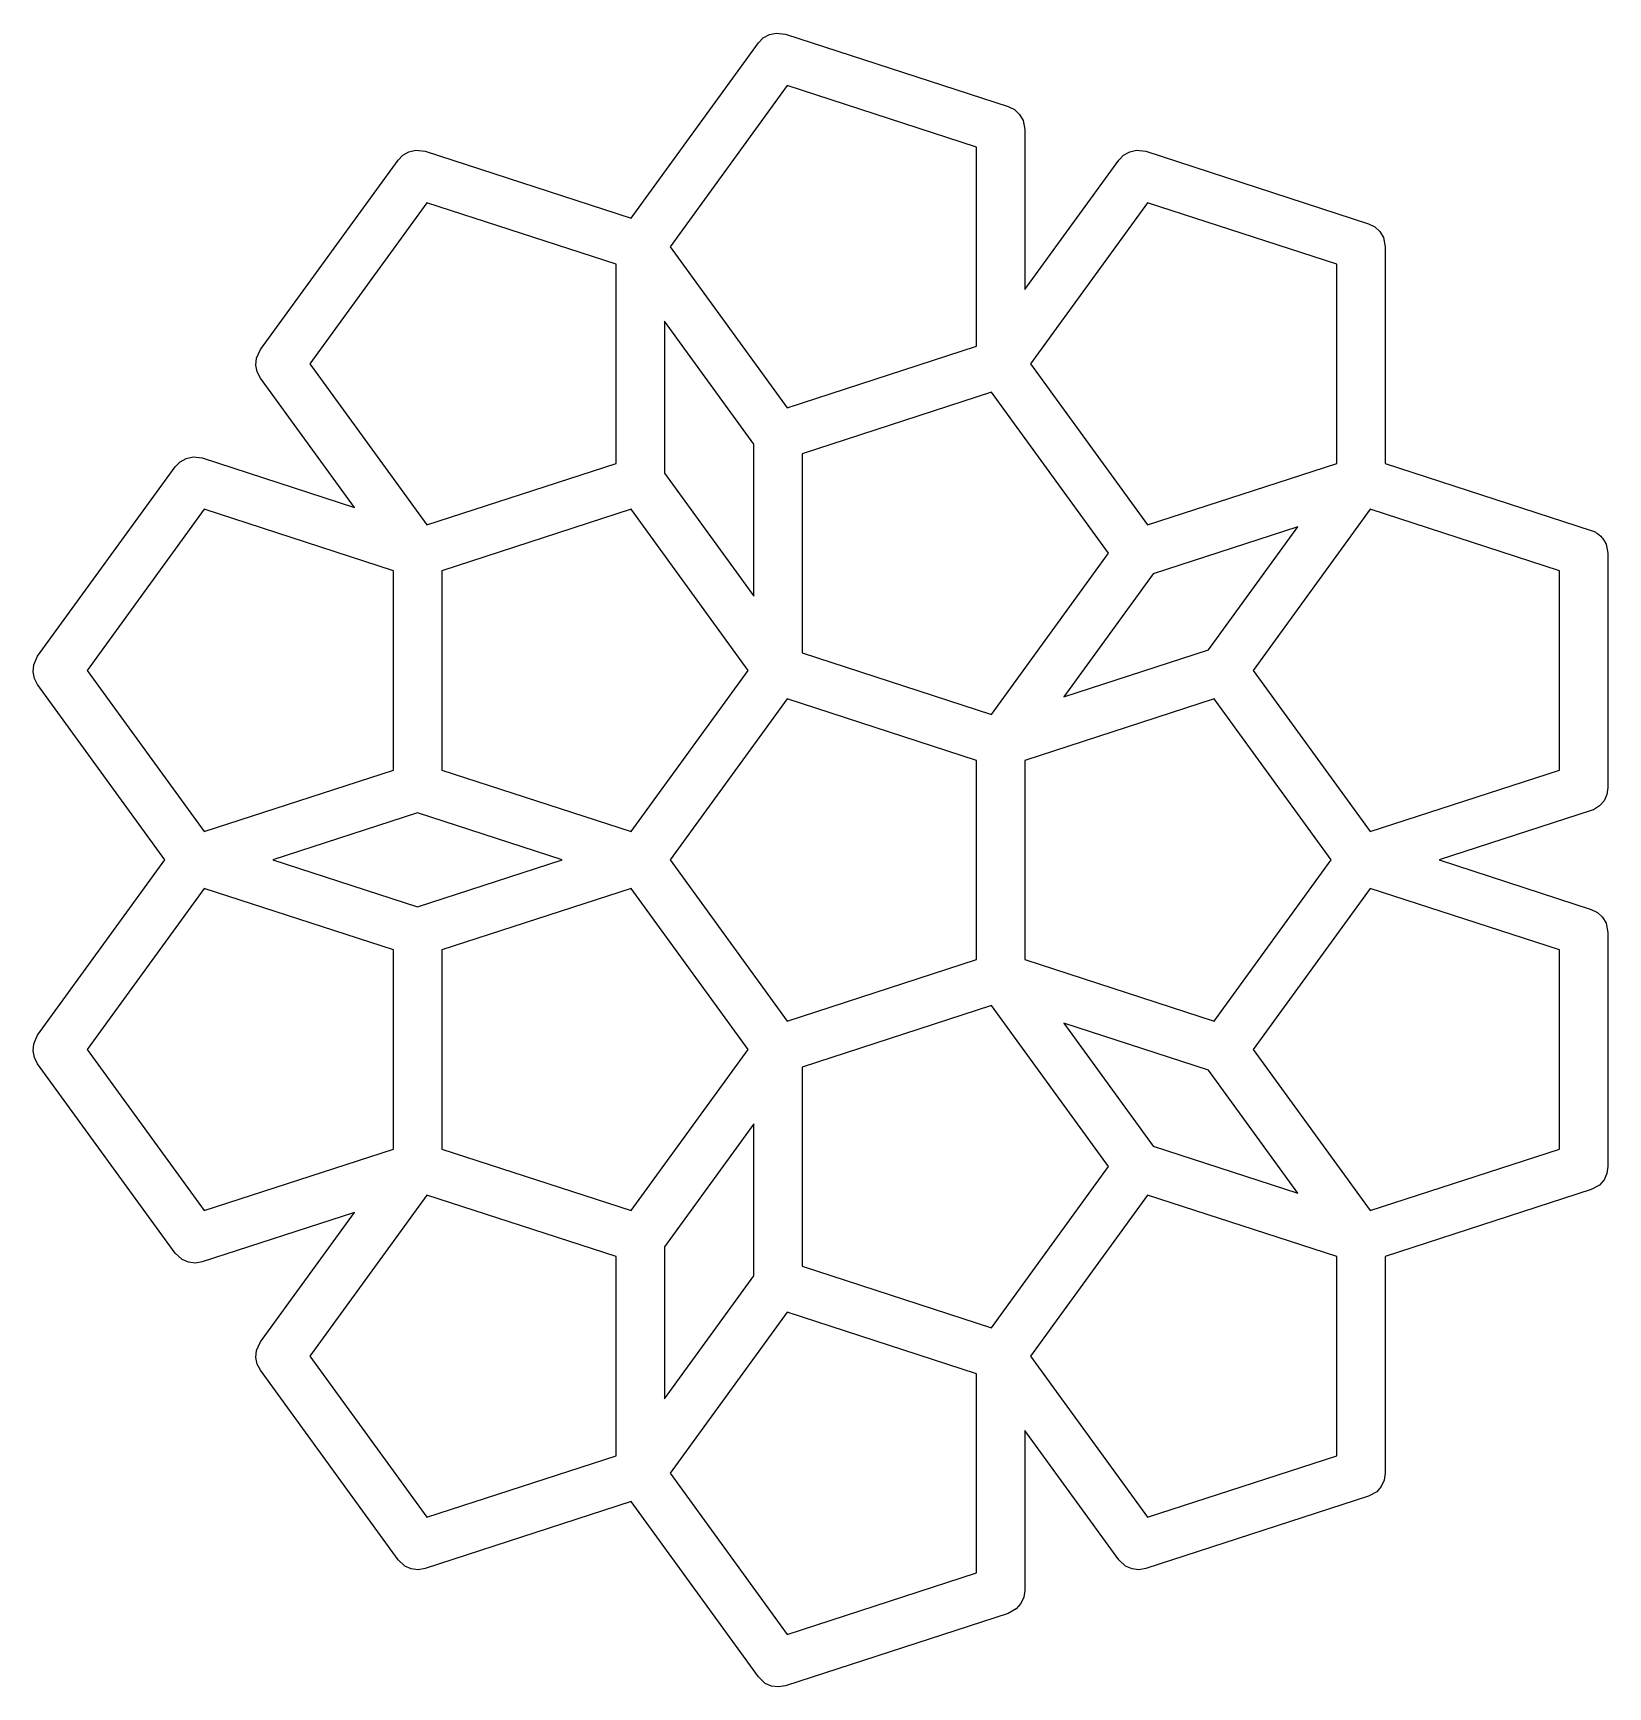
# Model space of a CAD drawing. Header units: millimetres. Extents: x 67 to 171, y 65 to 173.
import ezdxf

# ---------------------------------------------------------------- set-up
doc = ezdxf.new("R2010")
doc.units = ezdxf.units.MM
doc.layers.add('Layer_2', color=7, linetype='CONTINUOUS')

msp = doc.modelspace()

# ---------------------------------------------------------------- linework, layer by layer
at = {"layer": 'Layer_2', "color": 7}
for points in [[(116.756267, 173.335797), (131.398402, 168.578279), (131.808246, 168.375925), (132.143447, 168.065183), (132.376217, 167.671816), (132.495338, 167.068476), (132.495338, 156.558644), (138.672861, 165.061276), (138.991959, 165.388531), (139.391075, 165.611302), (139.837118, 165.711121), (140.447739, 165.637969), (155.089876, 160.880451), (155.499721, 160.678098), (155.834921, 160.367356), (156.067691, 159.973989), (156.186812, 159.370649), (156.186812, 145.128385), (169.73201, 140.727282), (169.855997, 140.666065), (169.986161, 140.619461), (170.059874, 140.565404), (170.141855, 140.524928), (170.243262, 140.430919), (170.354749, 140.349163), (170.41001, 140.276339), (170.477056, 140.214186), (170.547469, 140.095192), (170.631048, 139.985049), (170.645257, 139.929934), (170.709823, 139.820819), (170.828944, 139.217479), (170.828944, 123.821828), (170.763142, 123.369512), (170.571194, 122.954693), (170.269008, 122.611758), (169.88164, 122.369138), (169.787578, 122.34305), (169.732008, 122.312033), (159.736565, 119.064315), (169.732008, 115.8166), (170.141852, 115.614246), (170.477053, 115.303504), (170.709823, 114.910137), (170.828944, 114.306797), (170.828944, 98.911145), (170.763142, 98.45883), (170.571194, 98.044011), (170.269008, 97.701076), (169.732008, 97.401343), (156.186809, 93.00024), (156.186809, 78.757976), (156.121007, 78.30566), (155.92906, 77.890841), (155.626874, 77.547907), (155.089873, 77.248173), (140.447736, 72.490653), (139.997225, 72.413461), (139.543393, 72.46783), (139.123865, 72.649252), (138.672858, 73.067347), (132.495335, 81.569978), (132.495335, 71.060149), (132.429533, 70.607833), (132.237586, 70.193014), (131.9354, 69.850079), (131.398399, 69.550346), (116.756265, 64.792828), (116.305753, 64.715636), (115.851921, 64.770005), (115.432393, 64.951427), (114.981387, 65.369522), (106.609994, 76.891758), (93.06479, 72.490653), (92.614279, 72.413461), (92.160447, 72.46783), (91.740919, 72.649252), (91.289912, 73.067347), (82.240575, 85.522692), (82.027945, 85.9273), (81.93941, 86.375719), (81.98231, 86.830778), (82.240575, 87.388909), (88.418099, 95.891541), (78.422656, 92.643825), (77.972145, 92.566633), (77.518313, 92.621002), (77.098784, 92.802424), (76.647778, 93.220519), (67.598441, 105.675864), (67.385811, 106.080473), (67.297276, 106.528891), (67.340176, 106.983951), (67.598441, 107.542081), (75.969836, 119.064315), (67.598441, 130.586551), (67.385811, 130.99116), (67.297276, 131.439579), (67.340176, 131.894638), (67.598441, 132.452769), (76.647778, 144.908114), (76.966876, 145.235369), (77.365992, 145.458138), (77.812035, 145.55796), (78.422656, 145.484808), (88.418099, 142.237092), (82.240575, 150.739724), (82.027945, 151.144332), (81.93941, 151.592751), (81.98231, 152.04781), (82.240575, 152.605941), (91.289912, 165.061284), (91.609011, 165.388539), (92.008127, 165.61131), (92.454169, 165.711129), (93.06479, 165.637977), (106.609994, 161.236874), (114.981387, 172.759111), (115.300485, 173.086366), (115.699601, 173.309134), (116.145643, 173.408956)], [(109.178622, 159.370649), (116.872073, 148.781521), (129.320338, 152.826209), (129.320338, 165.915089), (116.872073, 169.959777)], [(85.487148, 151.672824), (93.180599, 141.083697), (105.628866, 145.128385), (105.628866, 158.217261), (93.180599, 162.26195)], [(132.870093, 151.672824), (140.563544, 141.083697), (153.011812, 145.128385), (153.011812, 158.217261), (140.563544, 162.26195)], [(108.803866, 144.490805), (114.678203, 136.405474), (114.678203, 146.399496), (108.803866, 154.484827)], [(117.853203, 145.761919), (117.853203, 132.67304), (130.301468, 128.628352), (137.994919, 139.217479), (130.301468, 149.806607)], [(70.845013, 131.519652), (78.538464, 120.930524), (90.986729, 124.975213), (90.986729, 138.064092), (78.538464, 142.10878)], [(94.161729, 138.064092), (94.161729, 124.975213), (106.609997, 120.930524), (114.303448, 131.519652), (106.609997, 142.10878)], [(147.51223, 131.519652), (155.205681, 120.930524), (167.653946, 124.975213), (167.653946, 138.064092), (155.205681, 142.10878)], [(140.938303, 137.86707), (135.063966, 129.781739), (144.568847, 132.870062), (150.443184, 140.955392)], [(109.178622, 119.064307), (116.872073, 108.475182), (129.320338, 112.51987), (129.320338, 125.608747), (116.872073, 129.653435)], [(132.495338, 125.608747), (132.495338, 112.51987), (144.943605, 108.475182), (152.637056, 119.064307), (144.943605, 129.653435)], [(83.069351, 119.064307), (92.574229, 115.975985), (102.079107, 119.064307), (92.574229, 122.152632)], [(70.845013, 106.608965), (78.538464, 96.019837), (90.986729, 100.064525), (90.986729, 113.153402), (78.538464, 117.19809)], [(94.161729, 113.153402), (94.161729, 100.064525), (106.609997, 96.019837), (114.303448, 106.608965), (106.609997, 117.19809)], [(147.51223, 106.608965), (155.205681, 96.019837), (167.653946, 100.064525), (167.653946, 113.153402), (155.205681, 117.19809)], [(117.853203, 105.455577), (117.853203, 92.366698), (130.301468, 88.32201), (137.994919, 98.911137), (130.301468, 109.500265)], [(140.938303, 100.261547), (150.443184, 97.173225), (144.568847, 105.258555), (135.063966, 108.346878)], [(108.803866, 93.637812), (108.803866, 83.643788), (114.678203, 91.729118), (114.678203, 101.723142)], [(85.487148, 86.455792), (93.180598, 75.866665), (105.628866, 79.911353), (105.628866, 93.000232), (93.180598, 97.04492)], [(132.870093, 86.455792), (140.563544, 75.866665), (153.011812, 79.911353), (153.011812, 93.000232), (140.563544, 97.04492)], [(109.178622, 78.757968), (116.872073, 68.16884), (129.320338, 72.213528), (129.320338, 85.302405), (116.872073, 89.347093)]]:
    msp.add_lwpolyline(points, close=True, dxfattribs=at)

doc.saveas('drawing.dxf')
